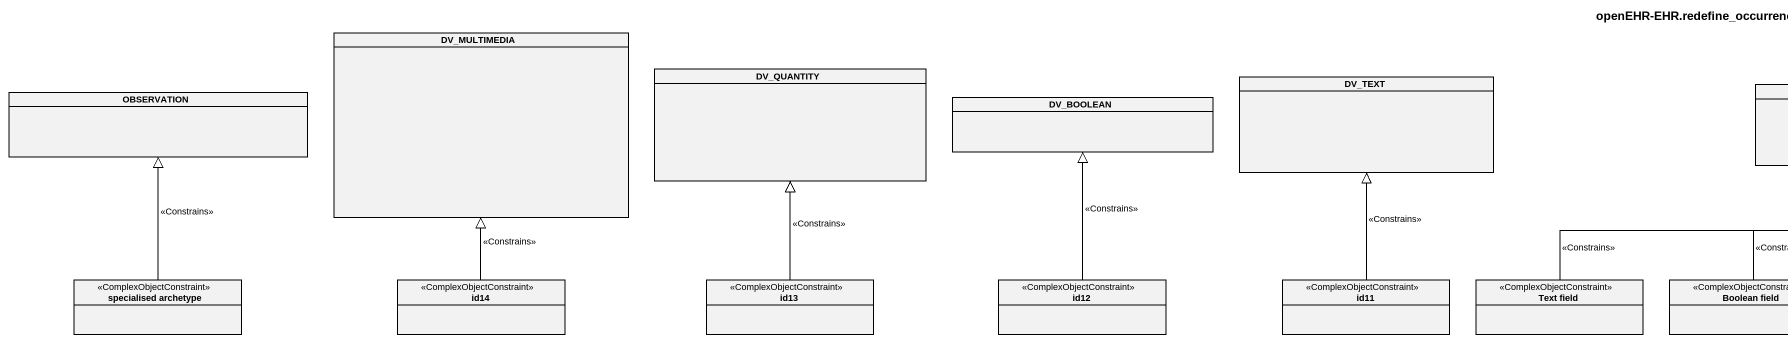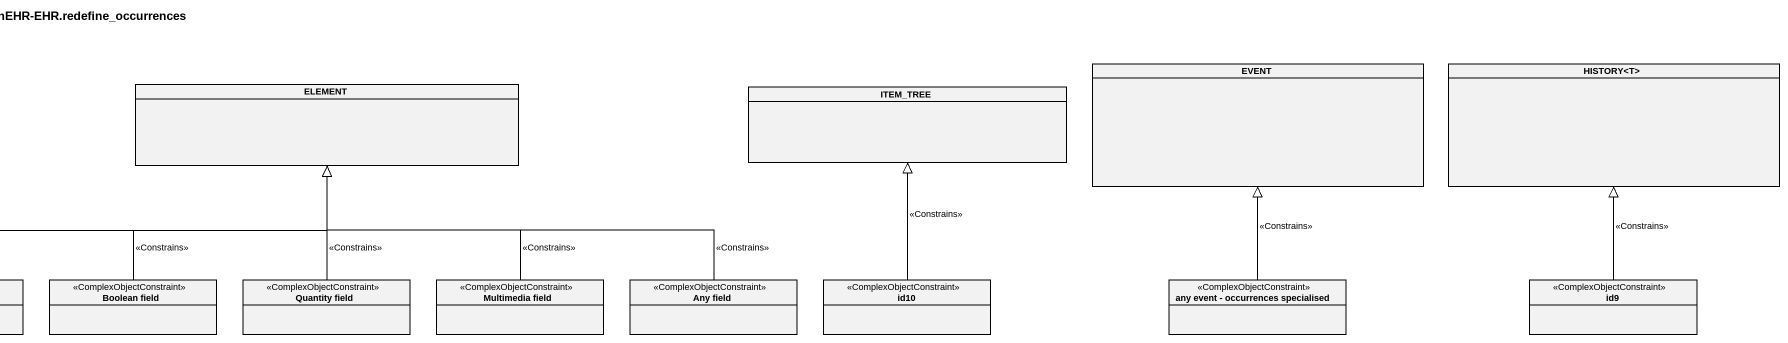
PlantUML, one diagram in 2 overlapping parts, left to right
@startuml
title openEHR-EHR.redefine_occurrences
hide circle
hide empty members
class DV_MULTIMEDIA
class DV_QUANTITY
class DV_TEXT
class EVENT
class "HISTORY<T>" as HISTORY_T
class OBSERVATION
class DV_BOOLEAN
class ELEMENT
class ITEM_TREE
class "specialised archetype" as specialised_archetype <<ComplexObjectConstraint>>
class id14 <<ComplexObjectConstraint>>
class id13 <<ComplexObjectConstraint>>
class id12 <<ComplexObjectConstraint>>
class id11 <<ComplexObjectConstraint>>
class "Text field" as Text_field <<ComplexObjectConstraint>>
class "Boolean field" as Boolean_field <<ComplexObjectConstraint>>
class "Quantity field" as Quantity_field <<ComplexObjectConstraint>>
class "Multimedia field" as Multimedia_field <<ComplexObjectConstraint>>
class "Any field" as Any_field <<ComplexObjectConstraint>>
class id10 <<ComplexObjectConstraint>>
class "any event - occurrences specialised" as any_event_occurrences <<ComplexObjectConstraint>>
class id9 <<ComplexObjectConstraint>>
specialised_archetype -up-|> OBSERVATION : <<Constrains>>
id14 -up-|> DV_MULTIMEDIA : <<Constrains>>
id13 -up-|> DV_QUANTITY : <<Constrains>>
id12 -up-|> DV_BOOLEAN : <<Constrains>>
id11 -up-|> DV_TEXT : <<Constrains>>
Text_field -right-|> ELEMENT : <<Constrains>>
Boolean_field -up-|> ELEMENT : <<Constrains>>
Quantity_field -up-|> ELEMENT : <<Constrains>>
Multimedia_field -up-|> ELEMENT : <<Constrains>>
Any_field -left-|> ELEMENT : <<Constrains>>
id10 -up-|> ITEM_TREE : <<Constrains>>
any_event_occurrences -up-|> EVENT : <<Constrains>>
id9 -up-|> HISTORY_T : <<Constrains>>
@enduml
